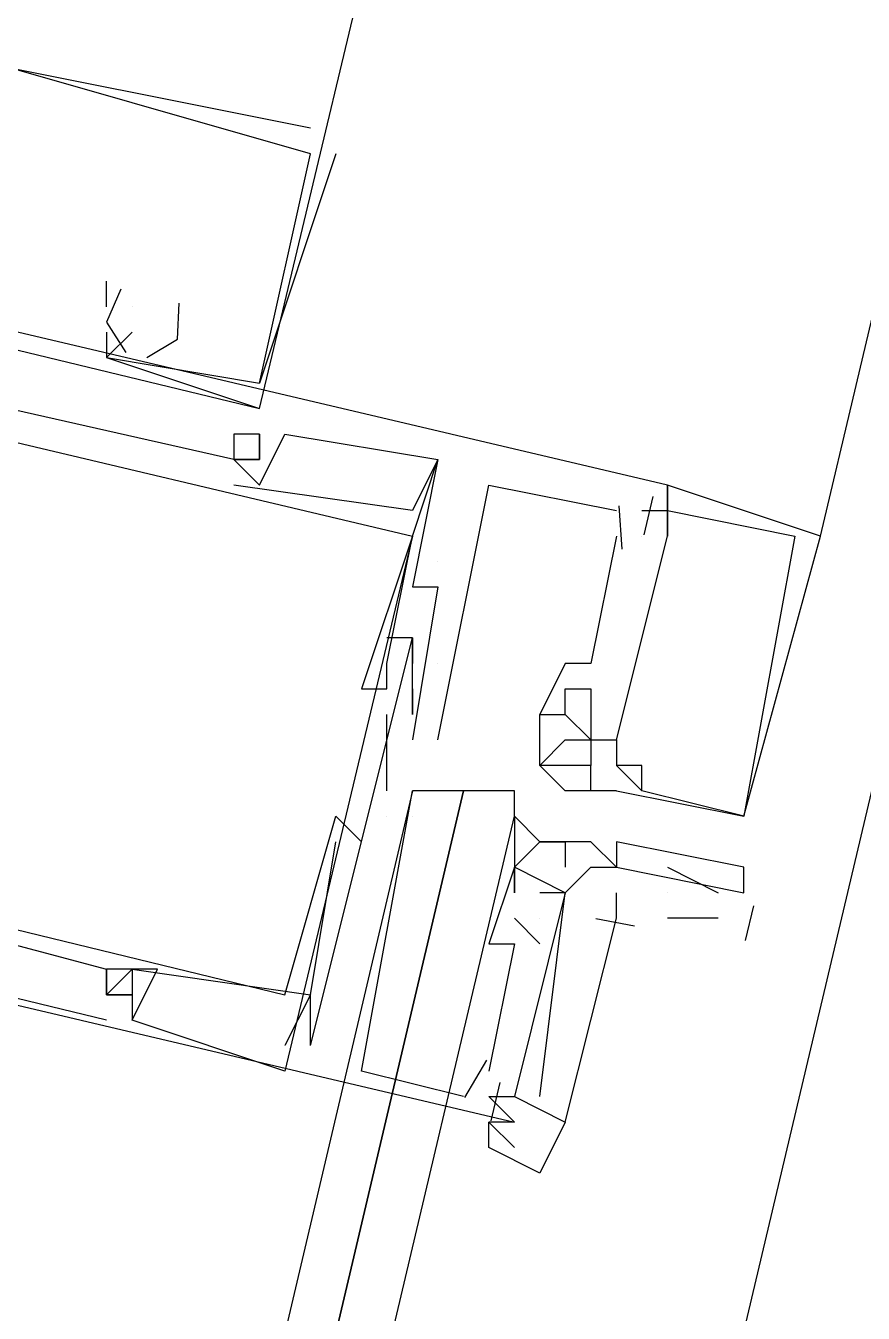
# Model space of a CAD drawing. Header units: feet. Extents: x -84 to 198, y -22 to 181.
# Drawn here: x 136.371 to 136.809, y 112.358 to 113.031 of the extents above; entities that cross this region are included whole.
import ezdxf

# ---------------------------------------------------------------- set-up
doc = ezdxf.new("R2010")
doc.units = ezdxf.units.FT
doc.layers.add('A-LINEA', color=7, linetype='CONTINUOUS')

msp = doc.modelspace()

# ---------------------------------------------------------------- linework, layer by layer
at = {"layer": 'A-LINEA'}
for p, q in [((139.5467, 124.2044), (135.96, 109.0178)), ((136.7867, 112.7644), (138.4133, 119.6444)), ((136.52, 112.9778), (136.52, 112.9778)), ((136.52, 112.9778), (136.52, 112.9778)), ((136.52, 112.9778), (136.52, 112.9778)), ((136.5333, 112.9644), (136.4933, 112.8444)), ((136.5333, 112.9644), (136.4933, 112.8444)), ((136.5333, 112.9644), (136.4933, 112.8444)), ((136.52, 112.9644), (136.52, 112.9644)), ((136.52, 112.9644), (136.52, 112.9644)), ((136.52, 112.9644), (136.52, 112.9644)), ((136.52, 112.9644), (136.52, 112.9644)), ((136.52, 112.9644), (136.52, 112.9644)), ((136.52, 112.9644), (136.52, 112.9644)), ((136.5333, 112.9644), (136.5333, 112.9644)), ((136.5333, 112.9644), (136.5333, 112.9644)), ((136.5333, 112.9644), (136.5333, 112.9644)), ((136.0533, 112.9378), (136.4933, 112.8311)), ((136.0533, 112.9378), (136.4933, 112.8311)), ((136.0533, 112.9378), (136.4933, 112.8311)), ((136.4133, 112.8844), (136.4133, 112.8978)), ((136.4133, 112.8978), (136.4133, 112.8978)), ((136.4133, 112.8844), (136.4133, 112.8978)), ((136.4133, 112.8978), (136.4133, 112.8978)), ((136.4133, 112.8844), (136.4133, 112.8978)), ((136.4133, 112.8978), (136.4133, 112.8978)), ((136.4133, 112.8844), (136.4133, 112.8844)), ((136.4133, 112.8844), (136.4133, 112.8844)), ((136.4133, 112.8844), (136.4133, 112.8844)), ((136.4267, 112.8844), (136.4267, 112.8844)), ((136.4267, 112.8844), (136.4267, 112.8844)), ((136.4267, 112.8844), (136.4267, 112.8844)), ((136.4133, 112.8711), (136.4133, 112.8711)), ((136.4133, 112.8711), (136.4133, 112.8711)), ((136.4133, 112.8711), (136.4133, 112.8711)), ((136.4267, 112.8711), (136.4267, 112.8711)), ((136.4267, 112.8711), (136.4267, 112.8711)), ((136.4267, 112.8711), (136.4267, 112.8711)), ((136.4133, 112.8578), (136.4133, 112.8578)), ((136.4133, 112.8578), (136.4133, 112.8578)), ((136.4133, 112.8578), (136.4133, 112.8578)), ((136.4133, 112.8578), (136.4133, 112.8578)), ((136.4133, 112.8578), (136.4133, 112.8578)), ((136.4133, 112.8578), (136.4133, 112.8578)), ((136.4933, 112.8444), (136.4933, 112.8444)), ((136.4933, 112.8444), (136.4933, 112.8444)), ((136.4933, 112.8444), (136.4933, 112.8444)), ((136.4933, 112.8444), (136.4933, 112.8444)), ((136.4933, 112.8444), (136.4933, 112.8444)), ((136.4933, 112.8444), (136.4933, 112.8444)), ((136.4933, 112.8311), (136.4933, 112.8311)), ((136.4933, 112.8311), (136.4933, 112.8311)), ((136.4933, 112.8311), (136.4933, 112.8311)), ((136.4933, 112.8311), (136.4933, 112.8311)), ((136.4933, 112.8311), (136.4933, 112.8311)), ((136.4933, 112.8311), (136.4933, 112.8311)), ((136.48, 112.8178), (136.48, 112.8178)), ((136.48, 112.8178), (136.48, 112.8178)), ((136.48, 112.8178), (136.48, 112.8178)), ((136.4933, 112.8178), (136.4933, 112.8178)), ((136.4933, 112.8178), (136.4933, 112.8178)), ((136.4933, 112.8178), (136.4933, 112.8178)), ((136.4933, 112.8178), (136.4933, 112.8178)), ((136.4933, 112.8178), (136.4933, 112.8178)), ((136.4933, 112.8178), (136.4933, 112.8178)), ((136.5067, 112.8178), (136.5067, 112.8178)), ((136.5067, 112.8178), (136.5067, 112.8178)), ((136.5067, 112.8178), (136.5067, 112.8178)), ((136.48, 112.8044), (136.48, 112.8044)), ((136.48, 112.8044), (136.48, 112.8044)), ((136.48, 112.8044), (136.48, 112.8044)), ((136.48, 112.8044), (136.48, 112.8044)), ((136.48, 112.8044), (136.48, 112.8044)), ((136.48, 112.8044), (136.48, 112.8044)), ((136.48, 112.8044), (136.48, 112.8044)), ((136.48, 112.8044), (136.48, 112.8044)), ((136.48, 112.8044), (136.48, 112.8044)), ((136.4933, 112.8044), (136.4933, 112.8044)), ((136.4933, 112.8044), (136.4933, 112.8044)), ((136.4933, 112.8044), (136.4933, 112.8044)), ((136.4933, 112.8044), (136.4933, 112.8044)), ((136.4933, 112.8044), (136.4933, 112.8044)), ((136.4933, 112.8044), (136.4933, 112.8044)), ((136.5867, 112.8044), (136.5867, 112.8044)), ((136.5867, 112.8044), (136.5867, 112.8044)), ((136.5867, 112.8044), (136.5867, 112.8044)), ((136.5867, 112.8044), (136.5867, 112.8044)), ((136.5867, 112.8044), (136.5867, 112.8044)), ((136.5867, 112.8044), (136.5867, 112.8044)), ((136.5867, 112.8044), (136.5867, 112.8044)), ((136.5867, 112.8044), (136.5867, 112.8044)), ((136.5867, 112.8044), (136.5867, 112.8044)), ((136.48, 112.7911), (136.48, 112.7911)), ((136.48, 112.7911), (136.48, 112.7911)), ((136.48, 112.7911), (136.48, 112.7911)), ((136.4933, 112.7911), (136.4933, 112.7911)), ((136.4933, 112.7911), (136.4933, 112.7911)), ((136.4933, 112.7911), (136.4933, 112.7911)), ((136.6133, 112.7911), (136.6133, 112.7911)), ((136.6133, 112.7911), (136.6133, 112.7911)), ((136.6133, 112.7911), (136.6133, 112.7911)), ((136.7067, 112.7911), (136.7067, 112.7911)), ((136.7067, 112.7911), (136.7067, 112.7911)), ((136.7067, 112.7911), (136.7067, 112.7911)), ((136.7067, 112.7911), (136.7067, 112.7911)), ((136.7067, 112.7911), (136.7067, 112.7911)), ((136.7067, 112.7911), (136.7067, 112.7911)), ((136.699, 112.7851), (136.6943, 112.7651)), ((136.699, 112.7851), (136.6943, 112.7651)), ((136.699, 112.7851), (136.6943, 112.7651)), ((136.5733, 112.7778), (136.5733, 112.7778)), ((136.5733, 112.7778), (136.5733, 112.7778)), ((136.5733, 112.7778), (136.5733, 112.7778)), ((136.68, 112.7778), (136.68, 112.7778)), ((136.68, 112.7778), (136.68, 112.7778)), ((136.68, 112.7778), (136.68, 112.7778)), ((136.6813, 112.7802), (136.6829, 112.7576)), ((136.6813, 112.7802), (136.6829, 112.7576)), ((136.6813, 112.7802), (136.6829, 112.7576)), ((136.6933, 112.7778), (136.6933, 112.7778)), ((136.6933, 112.7778), (136.6933, 112.7778)), ((136.6933, 112.7778), (136.6933, 112.7778)), ((136.7067, 112.7778), (136.7067, 112.7778)), ((136.7067, 112.7778), (136.7067, 112.7778)), ((136.7067, 112.7778), (136.7067, 112.7778)), ((136.7067, 112.7778), (136.7067, 112.7778)), ((136.7067, 112.7778), (136.7067, 112.7778)), ((136.7067, 112.7778), (136.7067, 112.7778)), ((136.7067, 112.7778), (136.7067, 112.7778)), ((136.7067, 112.7778), (136.7067, 112.7778)), ((136.7067, 112.7778), (136.7067, 112.7778)), ((136.5733, 112.7644), (136.5067, 112.4844)), ((136.5733, 112.7644), (136.5067, 112.4844)), ((136.5733, 112.7644), (136.5067, 112.4844)), ((136.5733, 112.7644), (136.5733, 112.7644)), ((136.5733, 112.7644), (136.5733, 112.7644)), ((136.5733, 112.7644), (136.5733, 112.7644)), ((136.5733, 112.7644), (136.5733, 112.7644)), ((136.5733, 112.7644), (136.5733, 112.7644)), ((136.5733, 112.7644), (136.5733, 112.7644)), ((136.68, 112.7644), (136.68, 112.7644)), ((136.68, 112.7644), (136.68, 112.7644)), ((136.68, 112.7644), (136.68, 112.7644)), ((136.6933, 112.7644), (136.6933, 112.7644)), ((136.6933, 112.7644), (136.6933, 112.7644)), ((136.6933, 112.7644), (136.6933, 112.7644)), ((136.6933, 112.7644), (136.6933, 112.7644)), ((136.6933, 112.7644), (136.6933, 112.7644)), ((136.6933, 112.7644), (136.6933, 112.7644)), ((136.7067, 112.7644), (136.7067, 112.7644)), ((136.7067, 112.7644), (136.7067, 112.7644)), ((136.7067, 112.7644), (136.7067, 112.7644)), ((136.7067, 112.7644), (136.7067, 112.7644)), ((136.7067, 112.7644), (136.7067, 112.7644)), ((136.7067, 112.7644), (136.7067, 112.7644)), ((136.7733, 112.7644), (136.7733, 112.7644)), ((136.7733, 112.7644), (136.7733, 112.7644)), ((136.7733, 112.7644), (136.7733, 112.7644)), ((136.7867, 112.7644), (136.7867, 112.7644)), ((136.7867, 112.7644), (136.7867, 112.7644)), ((136.7867, 112.7644), (136.7867, 112.7644)), ((136.5867, 112.7511), (136.5867, 112.7511)), ((136.5867, 112.7511), (136.5867, 112.7511)), ((136.5867, 112.7511), (136.5867, 112.7511)), ((136.5867, 112.7511), (136.5867, 112.7511)), ((136.5867, 112.7511), (136.5867, 112.7511)), ((136.5867, 112.7511), (136.5867, 112.7511)), ((136.5867, 112.7378), (136.5733, 112.6578)), ((136.5733, 112.7378), (136.5733, 112.7378)), ((136.5867, 112.7378), (136.5733, 112.6578)), ((136.5733, 112.7378), (136.5733, 112.7378)), ((136.5867, 112.7378), (136.5733, 112.6578)), ((136.5733, 112.7378), (136.5733, 112.7378)), ((136.5867, 112.7378), (136.5867, 112.7378)), ((136.5867, 112.7378), (136.5867, 112.7378)), ((136.5867, 112.7378), (136.5867, 112.7378)), ((136.5867, 112.7378), (136.5867, 112.7378)), ((136.5867, 112.7378), (136.5867, 112.7378)), ((136.5867, 112.7378), (136.5867, 112.7378)), ((136.56, 112.7111), (136.56, 112.7111)), ((136.56, 112.7111), (136.56, 112.7111)), ((136.56, 112.7111), (136.56, 112.7111)), ((136.5733, 112.7111), (136.5733, 112.7111)), ((136.5733, 112.7111), (136.5733, 112.7111)), ((136.5733, 112.7111), (136.5733, 112.7111)), ((136.5733, 112.7111), (136.5733, 112.7111)), ((136.5733, 112.7111), (136.5733, 112.7111)), ((136.5733, 112.7111), (136.5733, 112.7111)), ((136.5733, 112.7111), (136.5733, 112.7111)), ((136.5733, 112.7111), (136.5733, 112.7111)), ((136.5733, 112.7111), (136.5733, 112.7111)), ((136.56, 112.6978), (136.56, 112.6978)), ((136.56, 112.6978), (136.56, 112.6978)), ((136.56, 112.6978), (136.56, 112.6978)), ((136.5733, 112.6978), (136.5733, 112.6978)), ((136.5733, 112.6978), (136.5733, 112.6978)), ((136.5733, 112.6978), (136.5733, 112.6978)), ((136.5733, 112.6978), (136.5733, 112.6978)), ((136.5733, 112.6978), (136.5733, 112.6978)), ((136.5733, 112.6978), (136.5733, 112.6978)), ((136.5867, 112.6978), (136.5867, 112.6978)), ((136.5867, 112.6978), (136.5867, 112.6978)), ((136.5867, 112.6978), (136.5867, 112.6978)), ((136.5867, 112.6978), (136.5867, 112.6978)), ((136.5867, 112.6978), (136.5867, 112.6978)), ((136.5867, 112.6978), (136.5867, 112.6978)), ((136.6533, 112.6978), (136.6533, 112.6978)), ((136.6533, 112.6978), (136.6533, 112.6978)), ((136.6533, 112.6978), (136.6533, 112.6978)), ((136.6667, 112.6978), (136.6667, 112.6978)), ((136.6667, 112.6978), (136.6667, 112.6978)), ((136.6667, 112.6978), (136.6667, 112.6978)), ((136.5467, 112.6844), (136.5467, 112.6844)), ((136.5467, 112.6844), (136.5467, 112.6844)), ((136.5467, 112.6844), (136.5467, 112.6844)), ((136.56, 112.6844), (136.56, 112.6844)), ((136.56, 112.6844), (136.56, 112.6844)), ((136.56, 112.6844), (136.56, 112.6844)), ((136.5733, 112.6844), (136.5733, 112.6844)), ((136.5733, 112.6844), (136.5733, 112.6844)), ((136.5733, 112.6844), (136.5733, 112.6844)), ((136.6533, 112.6844), (136.6533, 112.6844)), ((136.6533, 112.6844), (136.6533, 112.6844)), ((136.6533, 112.6844), (136.6533, 112.6844)), ((136.6667, 112.6844), (136.6667, 112.6844)), ((136.6667, 112.6844), (136.6667, 112.6844)), ((136.6667, 112.6844), (136.6667, 112.6844)), ((136.56, 112.6311), (136.56, 112.6711)), ((136.56, 112.6711), (136.56, 112.6711)), ((136.56, 112.6311), (136.56, 112.6711)), ((136.56, 112.6711), (136.56, 112.6711)), ((136.56, 112.6311), (136.56, 112.6711)), ((136.56, 112.6711), (136.56, 112.6711)), ((136.5733, 112.6711), (136.5733, 112.6711)), ((136.5733, 112.6711), (136.5733, 112.6711)), ((136.5733, 112.6711), (136.5733, 112.6711)), ((136.5733, 112.6711), (136.5733, 112.6711)), ((136.5733, 112.6711), (136.5733, 112.6711)), ((136.5733, 112.6711), (136.5733, 112.6711)), ((136.5733, 112.6711), (136.5733, 112.6711)), ((136.5733, 112.6711), (136.5733, 112.6711)), ((136.5733, 112.6711), (136.5733, 112.6711)), ((136.64, 112.6711), (136.64, 112.6711)), ((136.64, 112.6711), (136.64, 112.6711)), ((136.64, 112.6711), (136.64, 112.6711)), ((136.64, 112.6711), (136.64, 112.6711)), ((136.64, 112.6711), (136.64, 112.6711)), ((136.64, 112.6711), (136.64, 112.6711)), ((136.6533, 112.6711), (136.6533, 112.6711)), ((136.6533, 112.6711), (136.6533, 112.6711)), ((136.6533, 112.6711), (136.6533, 112.6711)), ((136.6533, 112.6711), (136.6533, 112.6711)), ((136.6533, 112.6711), (136.6533, 112.6711)), ((136.6533, 112.6711), (136.6533, 112.6711)), ((136.6667, 112.6711), (136.6667, 112.6711)), ((136.6667, 112.6711), (136.6667, 112.6711)), ((136.6667, 112.6711), (136.6667, 112.6711)), ((136.5733, 112.6578), (136.5733, 112.6578)), ((136.5733, 112.6578), (136.5733, 112.6578)), ((136.5733, 112.6578), (136.5733, 112.6578)), ((136.5867, 112.6578), (136.5867, 112.6578)), ((136.5867, 112.6578), (136.5867, 112.6578)), ((136.5867, 112.6578), (136.5867, 112.6578)), ((136.6533, 112.6578), (136.6533, 112.6578)), ((136.6533, 112.6578), (136.6533, 112.6578)), ((136.6533, 112.6578), (136.6533, 112.6578)), ((136.6667, 112.6578), (136.6667, 112.6578)), ((136.6667, 112.6578), (136.6667, 112.6578)), ((136.6667, 112.6578), (136.6667, 112.6578)), ((136.6667, 112.6578), (136.6667, 112.6578)), ((136.6667, 112.6578), (136.6667, 112.6578)), ((136.6667, 112.6578), (136.6667, 112.6578)), ((136.6667, 112.6578), (136.6667, 112.6578)), ((136.6667, 112.6578), (136.6667, 112.6578)), ((136.6667, 112.6578), (136.6667, 112.6578)), ((136.68, 112.6578), (136.68, 112.6578)), ((136.68, 112.6578), (136.68, 112.6578)), ((136.68, 112.6578), (136.68, 112.6578)), ((136.68, 112.6578), (136.68, 112.6578)), ((136.68, 112.6578), (136.68, 112.6578)), ((136.68, 112.6578), (136.68, 112.6578)), ((136.64, 112.6444), (136.64, 112.6444)), ((136.64, 112.6444), (136.64, 112.6444)), ((136.64, 112.6444), (136.64, 112.6444)), ((136.64, 112.6444), (136.64, 112.6444)), ((136.64, 112.6444), (136.64, 112.6444)), ((136.64, 112.6444), (136.64, 112.6444)), ((136.6667, 112.6444), (136.6667, 112.6444)), ((136.6667, 112.6444), (136.6667, 112.6444)), ((136.6667, 112.6444), (136.6667, 112.6444)), ((136.6667, 112.6444), (136.6667, 112.6444)), ((136.6667, 112.6444), (136.6667, 112.6444)), ((136.6667, 112.6444), (136.6667, 112.6444)), ((136.68, 112.6444), (136.6933, 112.6311)), ((136.68, 112.6444), (136.68, 112.6444)), ((136.68, 112.6444), (136.68, 112.6444)), ((136.68, 112.6444), (136.6933, 112.6311)), ((136.68, 112.6444), (136.68, 112.6444)), ((136.68, 112.6444), (136.68, 112.6444)), ((136.68, 112.6444), (136.6933, 112.6311)), ((136.68, 112.6444), (136.68, 112.6444)), ((136.68, 112.6444), (136.68, 112.6444)), ((136.6933, 112.6444), (136.6933, 112.6444)), ((136.6933, 112.6444), (136.6933, 112.6444)), ((136.6933, 112.6444), (136.6933, 112.6444)), ((136.56, 112.6311), (136.56, 112.6311)), ((136.56, 112.6311), (136.56, 112.6311)), ((136.56, 112.6311), (136.56, 112.6311)), ((136.5733, 112.6311), (136.5733, 112.6311)), ((136.5733, 112.6311), (136.5733, 112.6311)), ((136.5733, 112.6311), (136.5733, 112.6311)), ((136.6533, 112.6311), (136.6533, 112.6311)), ((136.6533, 112.6311), (136.6533, 112.6311)), ((136.6533, 112.6311), (136.6533, 112.6311)), ((136.6667, 112.6311), (136.6667, 112.6311)), ((136.6667, 112.6311), (136.6667, 112.6311)), ((136.6667, 112.6311), (136.6667, 112.6311)), ((136.6667, 112.6311), (136.6667, 112.6311)), ((136.6667, 112.6311), (136.6667, 112.6311)), ((136.6667, 112.6311), (136.6667, 112.6311)), ((136.68, 112.6311), (136.68, 112.6311)), ((136.68, 112.6311), (136.68, 112.6311)), ((136.68, 112.6311), (136.68, 112.6311)), ((136.68, 112.6311), (136.68, 112.6311)), ((136.68, 112.6311), (136.68, 112.6311)), ((136.68, 112.6311), (136.68, 112.6311)), ((136.6933, 112.6311), (136.6933, 112.6311)), ((136.6933, 112.6311), (136.6933, 112.6311)), ((136.6933, 112.6311), (136.6933, 112.6311)), ((136.6933, 112.6311), (136.6933, 112.6311)), ((136.6933, 112.6311), (136.6933, 112.6311)), ((136.6933, 112.6311), (136.6933, 112.6311)), ((136.5333, 112.6178), (136.5333, 112.6178)), ((136.5333, 112.6178), (136.5333, 112.6178)), ((136.5333, 112.6178), (136.5333, 112.6178)), ((136.56, 112.6178), (136.56, 112.6178)), ((136.56, 112.6178), (136.56, 112.6178)), ((136.56, 112.6178), (136.56, 112.6178)), ((136.56, 112.6178), (136.56, 112.6178)), ((136.56, 112.6178), (136.56, 112.6178)), ((136.56, 112.6178), (136.56, 112.6178)), ((136.5733, 112.6178), (136.5733, 112.6178)), ((136.5733, 112.6178), (136.5733, 112.6178)), ((136.5733, 112.6178), (136.5733, 112.6178)), ((136.6267, 112.6178), (136.6267, 112.6178)), ((136.7467, 112.6178), (136.7467, 112.6178)), ((136.7467, 112.6178), (136.7467, 112.6178)), ((136.7467, 112.6178), (136.7467, 112.6178)), ((136.7467, 112.6178), (136.7467, 112.6178)), ((136.7467, 112.6178), (136.7467, 112.6178)), ((136.7467, 112.6178), (136.7467, 112.6178)), ((136.5333, 112.6044), (136.5333, 112.6044)), ((136.5333, 112.6044), (136.5333, 112.6044)), ((136.5333, 112.6044), (136.5333, 112.6044)), ((136.5467, 112.6044), (136.5467, 112.6044)), ((136.5467, 112.6044), (136.5467, 112.6044)), ((136.5467, 112.6044), (136.5467, 112.6044)), ((136.64, 112.6044), (136.64, 112.6044)), ((136.64, 112.6044), (136.64, 112.6044)), ((136.6533, 112.6044), (136.6533, 112.6044)), ((136.6533, 112.6044), (136.6533, 112.6044)), ((136.6667, 112.6044), (136.6667, 112.6044)), ((136.68, 112.6044), (136.68, 112.6044)), ((136.6267, 112.5911), (136.6267, 112.5911)), ((136.6267, 112.5911), (136.6267, 112.5911)), ((136.6267, 112.5911), (136.6267, 112.5911)), ((136.6267, 112.5911), (136.6267, 112.5911)), ((136.6267, 112.5911), (136.6267, 112.5911)), ((136.6533, 112.5911), (136.6533, 112.5911)), ((136.6667, 112.5911), (136.6667, 112.5911)), ((136.6667, 112.5911), (136.6667, 112.5911)), ((136.68, 112.5911), (136.68, 112.5911)), ((136.68, 112.5911), (136.68, 112.5911)), ((136.7067, 112.5911), (136.7333, 112.5778)), ((136.7467, 112.5911), (136.7467, 112.5911)), ((136.6267, 112.5778), (136.6267, 112.5778)), ((136.6267, 112.5778), (136.6267, 112.5778)), ((136.6267, 112.5778), (136.6267, 112.5778)), ((136.6267, 112.5778), (136.6267, 112.5778)), ((136.64, 112.5778), (136.64, 112.5778)), ((136.64, 112.5778), (136.64, 112.5778)), ((136.64, 112.5778), (136.64, 112.5778)), ((136.64, 112.5778), (136.64, 112.5778)), ((136.64, 112.5778), (136.64, 112.5778)), ((136.6533, 112.5778), (136.6533, 112.5778)), ((136.6533, 112.5778), (136.6533, 112.5778)), ((136.6533, 112.5778), (136.6533, 112.5778)), ((136.6533, 112.5778), (136.6533, 112.5778)), ((136.7067, 112.5778), (136.7067, 112.5778)), ((136.7467, 112.5778), (136.7467, 112.5778)), ((136.7517, 112.571), (136.7473, 112.5527)), ((136.64, 112.5511), (136.6267, 112.5644)), ((136.6267, 112.5644), (136.6267, 112.5644)), ((136.64, 112.5511), (136.6267, 112.5644)), ((136.6267, 112.5644), (136.6267, 112.5644)), ((136.64, 112.5511), (136.6267, 112.5644)), ((136.6267, 112.5644), (136.6267, 112.5644)), ((136.64, 112.5644), (136.64, 112.5644)), ((136.64, 112.5644), (136.64, 112.5644)), ((136.64, 112.5644), (136.64, 112.5644)), ((136.64, 112.5644), (136.64, 112.5644)), ((136.64, 112.5644), (136.64, 112.5644)), ((136.64, 112.5644), (136.64, 112.5644)), ((136.6895, 112.5603), (136.6692, 112.5642)), ((136.6895, 112.5603), (136.6692, 112.5642)), ((136.6895, 112.5603), (136.6692, 112.5642)), ((136.7333, 112.5644), (136.7067, 112.5644)), ((136.6133, 112.5511), (136.6133, 112.5511)), ((136.6133, 112.5511), (136.6133, 112.5511)), ((136.6133, 112.5511), (136.6133, 112.5511)), ((136.6267, 112.5511), (136.6267, 112.5511)), ((136.6267, 112.5511), (136.6267, 112.5511)), ((136.6267, 112.5511), (136.6267, 112.5511)), ((136.64, 112.5511), (136.64, 112.5511)), ((136.64, 112.5511), (136.64, 112.5511)), ((136.64, 112.5511), (136.64, 112.5511)), ((136.4133, 112.5378), (136.4133, 112.5378)), ((136.4133, 112.5378), (136.4133, 112.5378)), ((136.4133, 112.5378), (136.4133, 112.5378)), ((136.4133, 112.5378), (136.4133, 112.5378)), ((136.4133, 112.5378), (136.4133, 112.5378)), ((136.4133, 112.5378), (136.4133, 112.5378)), ((136.4267, 112.5378), (136.4267, 112.5378)), ((136.4267, 112.5378), (136.4267, 112.5378)), ((136.4267, 112.5378), (136.4267, 112.5378)), ((136.4267, 112.5378), (136.4267, 112.5378)), ((136.4267, 112.5378), (136.4267, 112.5378)), ((136.4267, 112.5378), (136.4267, 112.5378)), ((136.4267, 112.5378), (136.4267, 112.5378)), ((136.4267, 112.5378), (136.4267, 112.5378)), ((136.4267, 112.5378), (136.4267, 112.5378)), ((136.44, 112.5378), (136.44, 112.5378)), ((136.44, 112.5378), (136.44, 112.5378)), ((136.44, 112.5378), (136.44, 112.5378)), ((136.4133, 112.5244), (136.4133, 112.5244)), ((136.4133, 112.5244), (136.4133, 112.5244)), ((136.4133, 112.5244), (136.4133, 112.5244)), ((136.4133, 112.5244), (136.4133, 112.5244)), ((136.4133, 112.5244), (136.4133, 112.5244)), ((136.4133, 112.5244), (136.4133, 112.5244)), ((136.4267, 112.5244), (136.4267, 112.5244)), ((136.4267, 112.5244), (136.4267, 112.5244)), ((136.4267, 112.5244), (136.4267, 112.5244)), ((136.4267, 112.5244), (136.4267, 112.5244)), ((136.4267, 112.5244), (136.4267, 112.5244)), ((136.4267, 112.5244), (136.4267, 112.5244)), ((136.52, 112.5244), (136.5067, 112.4978)), ((136.5067, 112.5244), (136.5067, 112.5244)), ((136.52, 112.5244), (136.5067, 112.4978)), ((136.5067, 112.5244), (136.5067, 112.5244)), ((136.52, 112.5244), (136.5067, 112.4978)), ((136.5067, 112.5244), (136.5067, 112.5244)), ((136.52, 112.5244), (136.52, 112.5244)), ((136.52, 112.5244), (136.52, 112.5244)), ((136.52, 112.5244), (136.52, 112.5244)), ((136.52, 112.5244), (136.52, 112.5244)), ((136.52, 112.5244), (136.52, 112.5244)), ((136.52, 112.5244), (136.52, 112.5244)), ((136.4133, 112.5111), (136.4133, 112.5111)), ((136.4133, 112.5111), (136.4133, 112.5111)), ((136.4133, 112.5111), (136.4133, 112.5111)), ((136.4267, 112.5111), (136.4267, 112.5111)), ((136.4267, 112.5111), (136.4267, 112.5111)), ((136.4267, 112.5111), (136.4267, 112.5111)), ((136.4267, 112.5111), (136.4267, 112.5111)), ((136.4267, 112.5111), (136.4267, 112.5111)), ((136.4267, 112.5111), (136.4267, 112.5111)), ((136.5067, 112.4978), (136.5067, 112.4978)), ((136.5067, 112.4978), (136.5067, 112.4978)), ((136.5067, 112.4978), (136.5067, 112.4978)), ((136.52, 112.4978), (136.52, 112.4978)), ((136.52, 112.4978), (136.52, 112.4978)), ((136.52, 112.4978), (136.52, 112.4978)), ((136.52, 112.4978), (136.52, 112.4978)), ((136.52, 112.4978), (136.52, 112.4978)), ((136.52, 112.4978), (136.52, 112.4978)), ((136.6121, 112.4902), (136.6006, 112.4707)), ((136.6121, 112.4902), (136.6006, 112.4707)), ((136.6121, 112.4902), (136.6006, 112.4707)), ((136.5067, 112.4844), (136.5067, 112.4844)), ((136.5067, 112.4844), (136.5067, 112.4844)), ((136.5067, 112.4844), (136.5067, 112.4844)), ((136.5467, 112.4844), (136.5467, 112.4844)), ((136.5467, 112.4844), (136.5467, 112.4844)), ((136.5467, 112.4844), (136.5467, 112.4844)), ((136.6133, 112.4844), (136.6133, 112.4844)), ((136.6133, 112.4844), (136.6133, 112.4844)), ((136.6133, 112.4844), (136.6133, 112.4844)), ((136.619, 112.4784), (136.6143, 112.4584)), ((136.619, 112.4784), (136.6143, 112.4584)), ((136.619, 112.4784), (136.6143, 112.4584)), ((136.6, 112.4711), (136.6, 112.4711)), ((136.6, 112.4711), (136.6, 112.4711)), ((136.6, 112.4711), (136.6, 112.4711)), ((136.6267, 112.4711), (136.6267, 112.4711)), ((136.6267, 112.4711), (136.6267, 112.4711)), ((136.6267, 112.4711), (136.6267, 112.4711)), ((136.6267, 112.4711), (136.6267, 112.4711)), ((136.6267, 112.4711), (136.6267, 112.4711)), ((136.6267, 112.4711), (136.6267, 112.4711)), ((136.64, 112.4711), (136.64, 112.4711)), ((136.64, 112.4711), (136.64, 112.4711)), ((136.64, 112.4711), (136.64, 112.4711)), ((136.6133, 112.4578), (136.6133, 112.4578)), ((136.6133, 112.4578), (136.6133, 112.4578)), ((136.6133, 112.4578), (136.6133, 112.4578)), ((136.6267, 112.4578), (136.6267, 112.4578)), ((136.6267, 112.4578), (136.6267, 112.4578)), ((136.6267, 112.4578), (136.6267, 112.4578))]:
    msp.add_line(p, q, dxfattribs=at)
for points in [[(136.4933, 112.8311), (136.92, 114.6178), (137.2933, 116.1778)], [(136.52, 112.9778), (136.32, 113.0178), (136.32, 112.9911), (136.3067, 112.9911), (136.32, 112.9911), (136.3067, 113.0044), (136.3067, 112.9911), (136.32, 112.9911), (136.2933, 112.8978), (136.2533, 112.8978)], [(136.52, 112.9778), (136.32, 113.0178), (136.32, 112.9911), (136.3067, 112.9911), (136.32, 112.9911), (136.3067, 113.0044), (136.3067, 112.9911), (136.32, 112.9911), (136.2933, 112.8978), (136.2533, 112.8978)], [(136.52, 112.9778), (136.32, 113.0178), (136.32, 112.9911), (136.3067, 112.9911), (136.32, 112.9911), (136.3067, 113.0044), (136.3067, 112.9911), (136.32, 112.9911), (136.2933, 112.8978), (136.2533, 112.8978)], [(136.4267, 112.8711), (136.4133, 112.8578), (136.4933, 112.8444), (136.52, 112.9644), (136.3333, 113.0178), (136.32, 112.9911), (136.32, 112.9911)], [(136.4267, 112.8711), (136.4133, 112.8578), (136.4933, 112.8444), (136.52, 112.9644), (136.3333, 113.0178), (136.32, 112.9911), (136.32, 112.9911)], [(136.4267, 112.8711), (136.4133, 112.8578), (136.4933, 112.8444), (136.52, 112.9644), (136.3333, 113.0178), (136.32, 112.9911), (136.32, 112.9911)], [(136.6933, 112.7778), (136.7067, 112.7778), (136.7067, 112.7911), (136.0267, 112.9511), (135.9867, 112.7911)], [(136.6933, 112.7778), (136.7067, 112.7778), (136.7067, 112.7911), (136.0267, 112.9511), (135.9867, 112.7911)], [(136.6933, 112.7778), (136.7067, 112.7778), (136.7067, 112.7911), (136.0267, 112.9511), (135.9867, 112.7911)], [(136.48, 112.8044), (136.4933, 112.8044), (136.4933, 112.8178), (136.48, 112.8178), (136.48, 112.8044), (136.0667, 112.8978), (136.08, 112.9111), (136.0533, 112.9244), (136.04, 112.9111), (136.0667, 112.9111), (136.04, 112.8178), (136.04, 112.8044)], [(136.48, 112.8044), (136.4933, 112.8044), (136.4933, 112.8178), (136.48, 112.8178), (136.48, 112.8044), (136.0667, 112.8978), (136.08, 112.9111), (136.0533, 112.9244), (136.04, 112.9111), (136.0667, 112.9111), (136.04, 112.8178), (136.04, 112.8044)], [(136.48, 112.8044), (136.4933, 112.8044), (136.4933, 112.8178), (136.48, 112.8178), (136.48, 112.8044), (136.0667, 112.8978), (136.08, 112.9111), (136.0533, 112.9244), (136.04, 112.9111), (136.0667, 112.9111), (136.04, 112.8178), (136.04, 112.8044)], [(136.4209, 112.8935), (136.4134, 112.8763), (136.4235, 112.8604)], [(136.4209, 112.8935), (136.4134, 112.8763), (136.4235, 112.8604)], [(136.4209, 112.8935), (136.4134, 112.8763), (136.4235, 112.8604)], [(136.4344, 112.8578), (136.4505, 112.8675), (136.4514, 112.8863)], [(136.4344, 112.8578), (136.4505, 112.8675), (136.4514, 112.8863)], [(136.4344, 112.8578), (136.4505, 112.8675), (136.4514, 112.8863)], [(136.0533, 112.8044), (136.0667, 112.8844), (136.5733, 112.7644), (136.5467, 112.6844), (136.5467, 112.6844), (136.56, 112.6844), (136.56, 112.6978), (136.5733, 112.7644), (136.5867, 112.8044)], [(136.0533, 112.8044), (136.0667, 112.8844), (136.5733, 112.7644), (136.5467, 112.6844), (136.5467, 112.6844), (136.56, 112.6844), (136.56, 112.6978), (136.5733, 112.7644), (136.5867, 112.8044)], [(136.0533, 112.8044), (136.0667, 112.8844), (136.5733, 112.7644), (136.5467, 112.6844), (136.5467, 112.6844), (136.56, 112.6844), (136.56, 112.6978), (136.5733, 112.7644), (136.5867, 112.8044)], [(136.4267, 112.8844), (136.4267, 112.8844), (136.4267, 112.8844)], [(136.4267, 112.8844), (136.4267, 112.8844), (136.4267, 112.8844)], [(136.4267, 112.8844), (136.4267, 112.8844), (136.4267, 112.8844)], [(136.4133, 112.8711), (136.4133, 112.8578), (136.4933, 112.8311)], [(136.4133, 112.8711), (136.4133, 112.8578), (136.4933, 112.8311)], [(136.4133, 112.8711), (136.4133, 112.8578), (136.4933, 112.8311)], [(136.04, 112.8311), (136.0267, 112.8444), (136.0133, 112.7644), (135.9867, 112.7644), (135.9467, 112.6178), (136.6267, 112.4578), (136.6133, 112.4578)], [(136.04, 112.8311), (136.0267, 112.8444), (136.0133, 112.7644), (135.9867, 112.7644), (135.9467, 112.6178), (136.6267, 112.4578), (136.6133, 112.4578)], [(136.04, 112.8311), (136.0267, 112.8444), (136.0133, 112.7644), (135.9867, 112.7644), (135.9467, 112.6178), (136.6267, 112.4578), (136.6133, 112.4578)], [(136.4933, 112.8178), (136.4933, 112.8044), (136.48, 112.8044), (136.4933, 112.7911), (136.5067, 112.8178), (136.5867, 112.8044), (136.5733, 112.7378), (136.5867, 112.7378)], [(136.4933, 112.8178), (136.4933, 112.8044), (136.48, 112.8044), (136.4933, 112.7911), (136.5067, 112.8178), (136.5867, 112.8044), (136.5733, 112.7378), (136.5867, 112.7378)], [(136.4933, 112.8178), (136.4933, 112.8044), (136.48, 112.8044), (136.4933, 112.7911), (136.5067, 112.8178), (136.5867, 112.8044), (136.5733, 112.7378), (136.5867, 112.7378)], [(136.5867, 112.8044), (136.5733, 112.7778), (136.48, 112.7911)], [(136.5867, 112.8044), (136.5733, 112.7778), (136.48, 112.7911)], [(136.5867, 112.8044), (136.5733, 112.7778), (136.48, 112.7911)], [(136.5867, 112.6578), (136.6133, 112.7911), (136.68, 112.7778)], [(136.5867, 112.6578), (136.6133, 112.7911), (136.68, 112.7778)], [(136.5867, 112.6578), (136.6133, 112.7911), (136.68, 112.7778)], [(136.68, 112.6311), (136.7467, 112.6178), (136.7867, 112.7644), (136.7867, 112.7644), (136.7067, 112.7911)], [(136.7067, 112.7911), (136.7067, 112.7644), (136.7067, 112.7778), (136.7733, 112.7644), (136.7733, 112.7644), (136.7467, 112.6178), (136.7467, 112.6178), (136.6933, 112.6311), (136.6933, 112.6311), (136.6933, 112.6444), (136.6933, 112.6444), (136.68, 112.6444)], [(136.68, 112.6311), (136.7467, 112.6178), (136.7867, 112.7644), (136.7867, 112.7644), (136.7067, 112.7911)], [(136.7067, 112.7911), (136.7067, 112.7644), (136.7067, 112.7778), (136.7733, 112.7644), (136.7733, 112.7644), (136.7467, 112.6178), (136.7467, 112.6178), (136.6933, 112.6311), (136.6933, 112.6311), (136.6933, 112.6444), (136.6933, 112.6444), (136.68, 112.6444)], [(136.68, 112.6311), (136.7467, 112.6178), (136.7867, 112.7644), (136.7867, 112.7644), (136.7067, 112.7911)], [(136.7067, 112.7911), (136.7067, 112.7644), (136.7067, 112.7778), (136.7733, 112.7644), (136.7733, 112.7644), (136.7467, 112.6178), (136.7467, 112.6178), (136.6933, 112.6311), (136.6933, 112.6311), (136.6933, 112.6444), (136.6933, 112.6444), (136.68, 112.6444)], [(136.68, 112.7644), (136.6667, 112.6978), (136.6533, 112.6978), (136.64, 112.6711), (136.6533, 112.6711), (136.6533, 112.6844), (136.6667, 112.6844), (136.6667, 112.6711), (136.6667, 112.6578), (136.68, 112.6578), (136.7067, 112.7644)], [(136.68, 112.7644), (136.6667, 112.6978), (136.6533, 112.6978), (136.64, 112.6711), (136.6533, 112.6711), (136.6533, 112.6844), (136.6667, 112.6844), (136.6667, 112.6711), (136.6667, 112.6578), (136.68, 112.6578), (136.7067, 112.7644)], [(136.68, 112.7644), (136.6667, 112.6978), (136.6533, 112.6978), (136.64, 112.6711), (136.6533, 112.6711), (136.6533, 112.6844), (136.6667, 112.6844), (136.6667, 112.6711), (136.6667, 112.6578), (136.68, 112.6578), (136.7067, 112.7644)], [(136.04, 112.7378), (136.0133, 112.6444), (136.5067, 112.5244), (136.5333, 112.6178), (136.5333, 112.6178), (136.5467, 112.6044)], [(136.04, 112.7378), (136.0133, 112.6444), (136.5067, 112.5244), (136.5333, 112.6178), (136.5333, 112.6178), (136.5467, 112.6044)], [(136.04, 112.7378), (136.0133, 112.6444), (136.5067, 112.5244), (136.5333, 112.6178), (136.5333, 112.6178), (136.5467, 112.6044)], [(136.52, 112.4978), (136.5733, 112.7111), (136.56, 112.7111)], [(136.52, 112.4978), (136.5733, 112.7111), (136.56, 112.7111)], [(136.52, 112.4978), (136.5733, 112.7111), (136.56, 112.7111)], [(136.5733, 112.6844), (136.5733, 112.6711), (136.5733, 112.7111), (136.5733, 112.6978)], [(136.5733, 112.6844), (136.5733, 112.6711), (136.5733, 112.7111), (136.5733, 112.6978)], [(136.5733, 112.6844), (136.5733, 112.6711), (136.5733, 112.7111), (136.5733, 112.6978)], [(136.6667, 112.6311), (136.6533, 112.6311), (136.64, 112.6444), (136.64, 112.6711), (136.6533, 112.6711), (136.6533, 112.6711), (136.6533, 112.6711), (136.6533, 112.6711), (136.6667, 112.6578), (136.6667, 112.6578), (136.68, 112.6578), (136.68, 112.6444), (136.68, 112.6444)], [(136.6667, 112.6311), (136.6533, 112.6311), (136.64, 112.6444), (136.64, 112.6711), (136.6533, 112.6711), (136.6533, 112.6711), (136.6533, 112.6711), (136.6533, 112.6711), (136.6667, 112.6578), (136.6667, 112.6578), (136.68, 112.6578), (136.68, 112.6444), (136.68, 112.6444)], [(136.6667, 112.6311), (136.6533, 112.6311), (136.64, 112.6444), (136.64, 112.6711), (136.6533, 112.6711), (136.6533, 112.6711), (136.6533, 112.6711), (136.6533, 112.6711), (136.6667, 112.6578), (136.6667, 112.6578), (136.68, 112.6578), (136.68, 112.6444), (136.68, 112.6444)], [(136.6667, 112.6578), (136.6667, 112.6444), (136.64, 112.6444), (136.6533, 112.6578), (136.6667, 112.6578)], [(136.6667, 112.6578), (136.6667, 112.6444), (136.64, 112.6444), (136.6533, 112.6578), (136.6667, 112.6578)], [(136.6667, 112.6578), (136.6667, 112.6444), (136.64, 112.6444), (136.6533, 112.6578), (136.6667, 112.6578)], [(136.4133, 112.5111), (135.9733, 112.6178), (135.9733, 112.6311), (136, 112.6311), (136, 112.6444), (135.9867, 112.6444)], [(136.4133, 112.5111), (135.9733, 112.6178), (135.9733, 112.6311), (136, 112.6311), (136, 112.6444), (135.9867, 112.6444)], [(136.4133, 112.5111), (135.9733, 112.6178), (135.9733, 112.6311), (136, 112.6311), (136, 112.6444), (135.9867, 112.6444)], [(136.0133, 112.6178), (136.0133, 112.6444), (136.4133, 112.5378), (136.4133, 112.5244), (136.4267, 112.5244), (136.4133, 112.5244), (136.4267, 112.5378), (136.52, 112.5244)], [(136.0133, 112.6178), (136.0133, 112.6444), (136.4133, 112.5378), (136.4133, 112.5244), (136.4267, 112.5244), (136.4133, 112.5244), (136.4267, 112.5378), (136.52, 112.5244)], [(136.0133, 112.6178), (136.0133, 112.6444), (136.4133, 112.5378), (136.4133, 112.5244), (136.4267, 112.5244), (136.4133, 112.5244), (136.4267, 112.5378), (136.52, 112.5244)], [(136.68, 112.6311), (136.6667, 112.6311), (136.6667, 112.6444)], [(136.68, 112.6311), (136.6667, 112.6311), (136.6667, 112.6444)], [(136.68, 112.6311), (136.6667, 112.6311), (136.6667, 112.6444)], [(135.8, 109.2311), (136.6, 112.6311), (136.5867, 112.6311), (136.5733, 112.6311), (135.7733, 109.2311), (135.8, 109.2311)], [(135.8267, 109.2311), (136.6267, 112.6178), (136.6267, 112.6311), (136.6, 112.6311), (135.8, 109.2311), (135.8133, 109.2178), (135.8267, 109.2311)], [(136.6, 112.4711), (136.5467, 112.4844), (136.5733, 112.6311)], [(136.6, 112.4711), (136.5467, 112.4844), (136.5733, 112.6311)], [(136.6, 112.4711), (136.5467, 112.4844), (136.5733, 112.6311)], [(136.6667, 112.5911), (136.68, 112.5911), (136.68, 112.5911), (136.68, 112.5911), (136.68, 112.5911), (136.7467, 112.5778), (136.7467, 112.5778), (136.7467, 112.5911), (136.68, 112.6044), (136.68, 112.5911), (136.6667, 112.6044), (136.6533, 112.6044), (136.64, 112.6044), (136.6267, 112.6178), (136.6267, 112.5911)], [(136.52, 112.4978), (136.52, 112.5244), (136.5333, 112.6044)], [(136.52, 112.4978), (136.52, 112.5244), (136.5333, 112.6044)], [(136.52, 112.4978), (136.52, 112.5244), (136.5333, 112.6044)], [(136.6533, 112.5778), (136.6267, 112.5911), (136.64, 112.6044), (136.6533, 112.6044), (136.6533, 112.5911)], [(136.6267, 112.5778), (136.6267, 112.5778), (136.6267, 112.5911), (136.6133, 112.5511)], [(136.6267, 112.5778), (136.6267, 112.5778), (136.6267, 112.5911), (136.6133, 112.5511)], [(136.6267, 112.5778), (136.6267, 112.5778), (136.6267, 112.5911), (136.6133, 112.5511)], [(136.6267, 112.5911), (136.6267, 112.5778), (136.6267, 112.5778), (136.6267, 112.5778), (136.6267, 112.5778)], [(136.6667, 112.5911), (136.6667, 112.5911), (136.6533, 112.5778), (136.6533, 112.5778), (136.6533, 112.5778)], [(136.6533, 112.5778), (136.6267, 112.4711), (136.6533, 112.4578), (136.68, 112.5644), (136.68, 112.5778)], [(136.6533, 112.5778), (136.6267, 112.4711), (136.6533, 112.4578), (136.68, 112.5644), (136.68, 112.5778)], [(136.6533, 112.5778), (136.6267, 112.4711), (136.6533, 112.4578), (136.68, 112.5644), (136.68, 112.5778)], [(136.64, 112.4711), (136.6533, 112.5778), (136.64, 112.5778)], [(136.64, 112.4711), (136.6533, 112.5778), (136.64, 112.5778)], [(136.64, 112.4711), (136.6533, 112.5778), (136.64, 112.5778)], [(136.6133, 112.5511), (136.6267, 112.5511), (136.6133, 112.4844)], [(136.6133, 112.5511), (136.6267, 112.5511), (136.6133, 112.4844)], [(136.6133, 112.5511), (136.6267, 112.5511), (136.6133, 112.4844)], [(136.4267, 112.5244), (136.4133, 112.5244), (136.4133, 112.5244), (136.4133, 112.5378)], [(136.5067, 112.4844), (136.4267, 112.5111), (136.44, 112.5378), (136.4267, 112.5378), (136.4133, 112.5378)], [(136.4267, 112.5244), (136.4133, 112.5244), (136.4133, 112.5244), (136.4133, 112.5378)], [(136.5067, 112.4844), (136.4267, 112.5111), (136.44, 112.5378), (136.4267, 112.5378), (136.4133, 112.5378)], [(136.4267, 112.5244), (136.4133, 112.5244), (136.4133, 112.5244), (136.4133, 112.5378)], [(136.5067, 112.4844), (136.4267, 112.5111), (136.44, 112.5378), (136.4267, 112.5378), (136.4133, 112.5378)], [(136.4267, 112.5378), (136.4267, 112.5244), (136.4267, 112.5111)], [(136.4267, 112.5378), (136.4267, 112.5244), (136.4267, 112.5111)], [(136.4267, 112.5378), (136.4267, 112.5244), (136.4267, 112.5111)], [(136.6267, 112.4578), (136.6133, 112.4711), (136.6267, 112.4711), (136.6533, 112.4578), (136.64, 112.4311), (136.6133, 112.4444), (136.6133, 112.4578), (136.6267, 112.4444)]]:
    msp.add_lwpolyline(points, dxfattribs=at)

doc.saveas('drawing.dxf')
